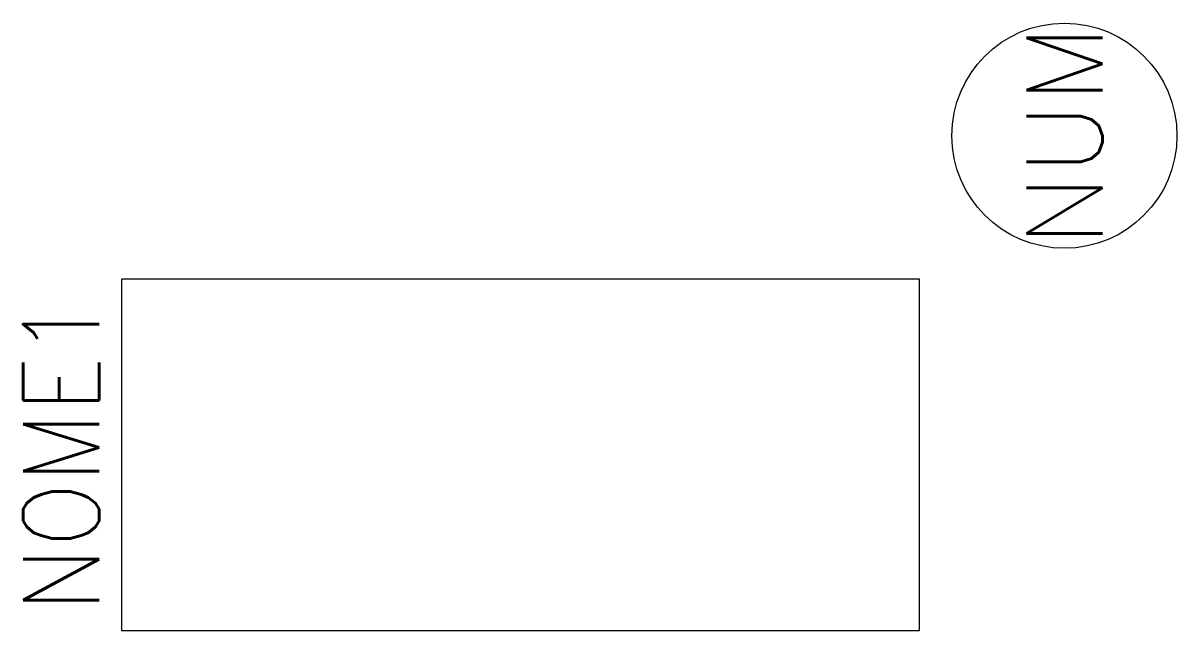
# Model space of a CAD drawing. Header units: millimetres. Extents: x -2.6 to 27.7, y -9.3 to 6.7.
import ezdxf
from ezdxf.enums import TextEntityAlignment as Align

# ---------------------------------------------------------------- set-up
doc = ezdxf.new("R2010")
doc.units = ezdxf.units.MM
doc.styles.add('Romans', font='romans.shx')

msp = doc.modelspace()

# ---------------------------------------------------------------- linework, layer by layer
msp.add_lwpolyline([(0, 0), (20.955, 0), (20.955, -9.251), (0, -9.251)], close=True)
at = {"ltscale": 10}
msp.add_circle((24.776, 3.759), 2.958, dxfattribs=at)

# ---------------------------------------------------------------- texts
at = {"color": 7, "style": 'Romans', "flags": 4}
msp.add_attdef('NUM', text='NUM', height=2, rotation=90, dxfattribs=at).set_placement((24.776, 3.759), align=Align.MIDDLE_CENTER)
at = {"color": 7, "style": 'Romans', "width": 0.9, "flags": 4}
msp.add_attdef('NOME1', text='NOME1', height=2, rotation=90, dxfattribs=at).set_placement((0, -4.626), align=Align.BOTTOM_CENTER)

doc.saveas('drawing.dxf')
